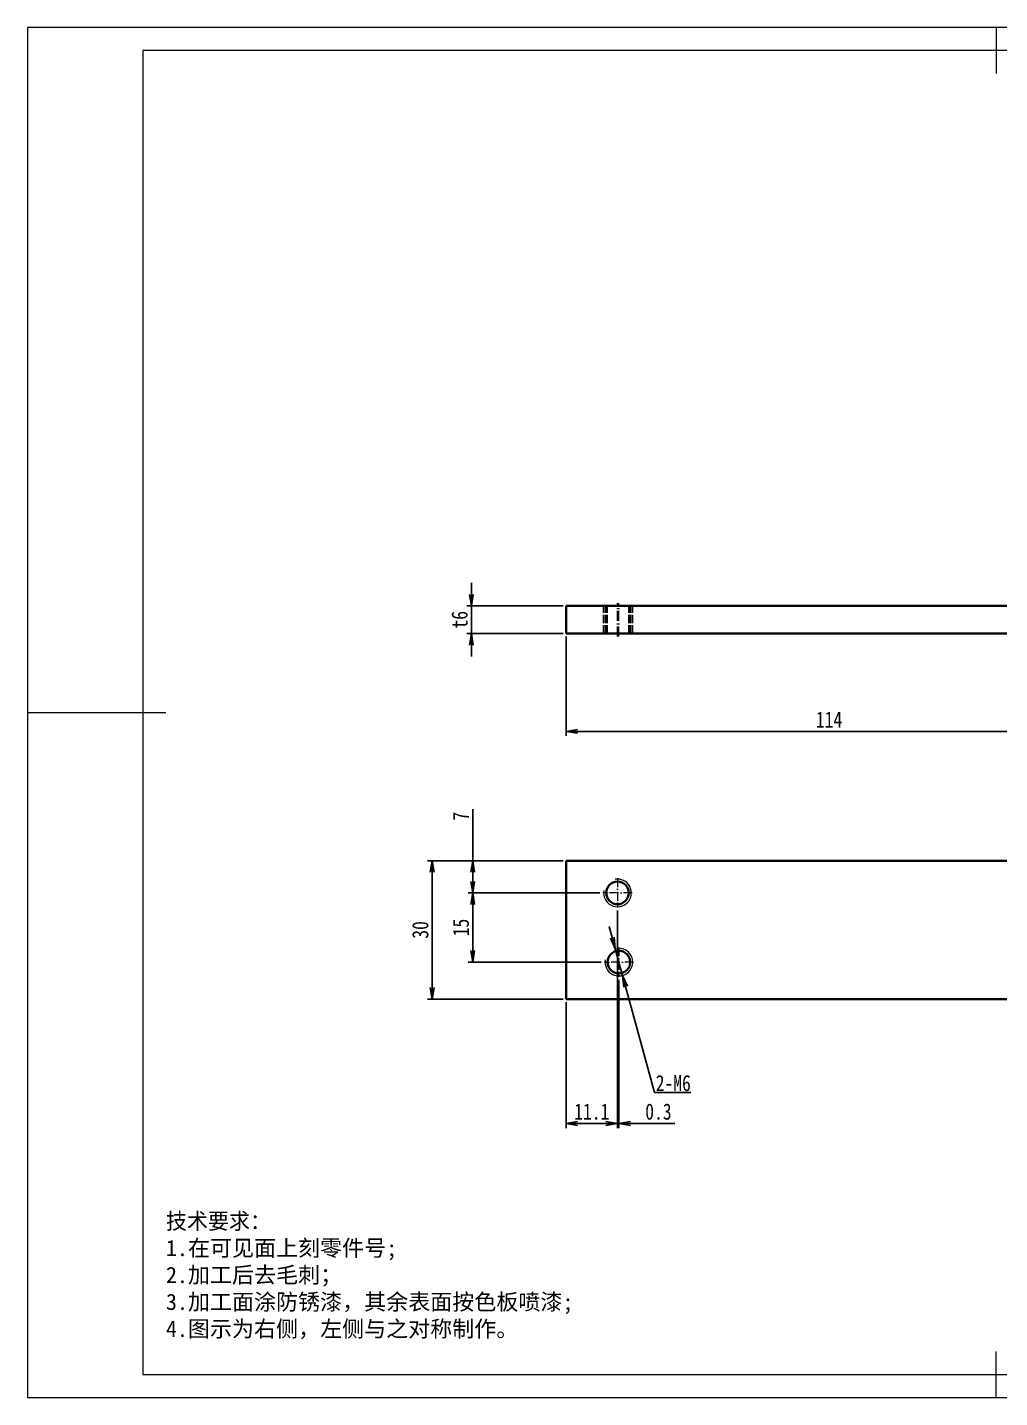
# Model space of a CAD drawing. Header units: millimetres. Extents: x -15766 to 80009, y -9701 to 15159.
# Drawn here: x 8812.9 to 9023.6, y 13253.7 to 13550.7 of the extents above; entities that cross this region are included whole.
import ezdxf

# ---------------------------------------------------------------- set-up
doc = ezdxf.new("R2010")
doc.units = ezdxf.units.MM
for name, pattern in [('CENTER-HOKUTO_1', [16, 13, -1, 1, -1]), ('DASHDOT', [18.5, 12, -3, 0.5, -3]), ('DASHED', [15, 12, -3]), ('HIDDEN-HOKUTO_1', [2, 1, -1])]:
    doc.linetypes.add(name, pattern=pattern)
doc.layers.get('DEFPOINTS').update_dxf_attribs({"lineweight": 18})
for name, color, linetype, lineweight in [('AM_7', 2, 'CENTER-HOKUTO_1', 18), ('AM_HID', 1, 'HIDDEN-HOKUTO_1', 18), ('AM_VIS', 7, 'Continuous', 18), ('CDRAFT0', 7, 'Continuous', 18), ('title_frame', 7, 'Continuous', 18), ('word_dim', 9, 'Continuous', 18), ('粗实线层_1', 7, 'Continuous', 15)]:
    doc.layers.add(name, color=color, linetype=linetype, lineweight=lineweight)
doc.styles.add('DIM', font='', dxfattribs={"width": 0.8})
doc.styles.get('DIM').set_extended_font_data('NSimSun')
doc.dimstyles.new('1-1$0', dxfattribs={"dimtxt": 3.5, "dimasz": 2.5, "dimexe": 1, "dimexo": 0.625, "dimgap": 0.8, "dimtad": 1, "dimdsep": 46, "dimtxsty": 'DIM', "dimblk": 'OPEN', "dimcen": 0, "dimdle": 5, "dimclrd": 256, "dimclre": 256, "dimclrt": 3, "dimazin": 3, "dimtfac": 0.5, "dimtmove": 0, "dimatfit": 3, "dimldrblk": 'OPEN', "dimfxl": 0, "dimtolj": 1, "dimarcsym": 0})
doc.dimstyles.new('1-1$3', dxfattribs={"dimtxt": 3.5, "dimasz": 2.5, "dimexe": 1, "dimexo": 0.625, "dimgap": 0.3, "dimtad": 1, "dimtih": 1, "dimtoh": 1, "dimdsep": 46, "dimtxsty": 'DIM', "dimblk": 'OPEN', "dimcen": 0, "dimdle": 5, "dimclrd": 256, "dimclre": 256, "dimclrt": 3, "dimazin": 3, "dimtfac": 0.5, "dimtmove": 0, "dimatfit": 3, "dimldrblk": 'OPEN', "dimfxl": 0, "dimtolj": 1, "dimarcsym": 0})

# ---------------------------------------------------------------- blocks, each defined once
blk = doc.blocks.new('*X588')
at = {"layer": 'CDRAFT0'}
for p, q in [((420, 297), (0, 297)), ((0, 297), (0, 0)), ((0, 0), (420, 0))]:
    blk.add_line(p, q, dxfattribs=at)
at = {"layer": '粗实线层_1'}
for p, q in [((210, 297), (210, 287)), ((415, 292), (25, 292)), ((25, 292), (25, 5)), ((0, 148.5), (30, 148.5)), ((210, 0), (210, 10)), ((25, 5), (415, 5))]:
    blk.add_line(p, q, dxfattribs=at)
blk = doc.blocks.new('_OPEN')
at = {"color": 0, "linetype": 'ByBlock', "lineweight": -2}
for p, q in [((-1, 0.166667), (0, 0)), ((-1, -0.166667), (0, 0)), ((0, 0), (-1, 0))]:
    blk.add_line(p, q, dxfattribs=at)
blk = doc.blocks.new('*D950')
at = {"layer": 'DEFPOINTS', "color": 0, "transparency": 16777216}
for p in [(8909.16, 13425.34), (8929.68, 13425.34), (8929.68, 13419.34)]:
    blk.add_point(p, dxfattribs=at)
at = {"layer": 'word_dim', "linetype": 'Continuous', "lineweight": -2, "transparency": 16777216}
for p, q in [((8909.16, 13427.84), (8909.16, 13430.34)), ((8929.06, 13425.34), (8908.16, 13425.34)), ((8909.16, 13419.34), (8909.16, 13425.34)), ((8929.06, 13419.34), (8908.16, 13419.34)), ((8909.16, 13416.84), (8909.16, 13414.34))]:
    blk.add_line(p, q, dxfattribs=at)
at = {"layer": 'word_dim', "lineweight": -2, "transparency": 16777216, "xscale": 2.5, "yscale": 2.5, "zscale": 2.5}
for p, rotation in [((8909.16, 13425.34), 270), ((8909.16, 13419.34), 90)]:
    blk.add_blockref('_OPEN', p, dxfattribs=dict(at, rotation=rotation))
at = {"layer": 'word_dim', "color": 3, "transparency": 16777216, "insert": (8906.61, 13422.34), "char_height": 3.5, "attachment_point": 5, "rotation": 90, "style": 'DIM'}
blk.add_mtext('\\A1;t6', dxfattribs=at)
blk = doc.blocks.new('*D951')
at = {"layer": 'DEFPOINTS', "color": 0, "transparency": 16777216}
for p in [(9043.68, 13431.34), (8929.68, 13419.34), (9043.68, 13398.15)]:
    blk.add_point(p, dxfattribs=at)
at = {"layer": 'word_dim', "linetype": 'Continuous', "lineweight": -2, "transparency": 16777216}
for p, q in [((9043.68, 13430.72), (9043.68, 13397.15)), ((8929.68, 13418.72), (8929.68, 13397.15)), ((8932.18, 13398.15), (9041.18, 13398.15))]:
    blk.add_line(p, q, dxfattribs=at)
at = {"layer": 'word_dim', "lineweight": -2, "transparency": 16777216, "xscale": 2.5, "yscale": 2.5, "zscale": 2.5, "rotation": 180}
blk.add_blockref('_OPEN', (8929.68, 13398.15), dxfattribs=at)
at = {"layer": 'word_dim', "lineweight": -2, "transparency": 16777216, "xscale": 2.5, "yscale": 2.5, "zscale": 2.5}
blk.add_blockref('_OPEN', (9043.68, 13398.15), dxfattribs=at)
at = {"layer": 'word_dim', "color": 3, "transparency": 16777216, "insert": (8986.68, 13400.7), "char_height": 3.5, "attachment_point": 5, "style": 'DIM'}
blk.add_mtext('\\A1;114', dxfattribs=at)
blk = doc.blocks.new('*D953')
at = {"layer": 'DEFPOINTS', "color": 0, "transparency": 16777216}
for p in [(8929.68, 13370.1), (8900.66, 13340.1), (8929.68, 13340.1)]:
    blk.add_point(p, dxfattribs=at)
at = {"layer": 'word_dim', "linetype": 'Continuous', "lineweight": -2, "transparency": 16777216}
for p, q in [((8929.06, 13370.1), (8899.66, 13370.1)), ((8900.66, 13367.6), (8900.66, 13342.6)), ((8929.06, 13340.1), (8899.66, 13340.1))]:
    blk.add_line(p, q, dxfattribs=at)
at = {"layer": 'word_dim', "lineweight": -2, "transparency": 16777216, "xscale": 2.5, "yscale": 2.5, "zscale": 2.5}
for p, rotation in [((8900.66, 13370.1), 90), ((8900.66, 13340.1), 270)]:
    blk.add_blockref('_OPEN', p, dxfattribs=dict(at, rotation=rotation))
at = {"layer": 'word_dim', "color": 3, "transparency": 16777216, "insert": (8898.11, 13355.1), "char_height": 3.5, "attachment_point": 5, "rotation": 90, "style": 'DIM'}
blk.add_mtext('\\A1;30', dxfattribs=at)
blk = doc.blocks.new('*D954')
at = {"layer": 'DEFPOINTS', "color": 0, "transparency": 16777216}
for p in [(8929.68, 13370.1), (8909.45, 13363.13), (8937.63, 13363.13)]:
    blk.add_point(p, dxfattribs=at)
at = {"layer": 'word_dim', "linetype": 'Continuous', "lineweight": -2, "transparency": 16777216}
for p, q in [((8909.45, 13370.1), (8909.45, 13381.3)), ((8929.06, 13370.1), (8908.45, 13370.1)), ((8909.45, 13365.63), (8909.45, 13367.6)), ((8937.01, 13363.13), (8908.45, 13363.13))]:
    blk.add_line(p, q, dxfattribs=at)
at = {"layer": 'word_dim', "lineweight": -2, "transparency": 16777216, "xscale": 2.5, "yscale": 2.5, "zscale": 2.5}
for p, rotation in [((8909.45, 13370.1), 90), ((8909.45, 13363.13), 270)]:
    blk.add_blockref('_OPEN', p, dxfattribs=dict(at, rotation=rotation))
at = {"layer": 'word_dim', "color": 3, "transparency": 16777216, "insert": (8906.9, 13379.74), "char_height": 3.5, "attachment_point": 5, "rotation": 90, "style": 'DIM'}
blk.add_mtext('\\A1;7', dxfattribs=at)
blk = doc.blocks.new('*D955')
at = {"layer": 'DEFPOINTS', "color": 0, "transparency": 16777216}
for p in [(8937.57, 13363.13), (8909.45, 13348.13), (8937.94, 13348.13)]:
    blk.add_point(p, dxfattribs=at)
at = {"layer": 'word_dim', "linetype": 'Continuous', "lineweight": -2, "transparency": 16777216}
for p, q in [((8936.94, 13363.13), (8908.45, 13363.13)), ((8909.45, 13360.63), (8909.45, 13350.63)), ((8937.31, 13348.13), (8908.45, 13348.13))]:
    blk.add_line(p, q, dxfattribs=at)
at = {"layer": 'word_dim', "lineweight": -2, "transparency": 16777216, "xscale": 2.5, "yscale": 2.5, "zscale": 2.5}
for p, rotation in [((8909.45, 13363.13), 90), ((8909.45, 13348.13), 270)]:
    blk.add_blockref('_OPEN', p, dxfattribs=dict(at, rotation=rotation))
at = {"layer": 'word_dim', "color": 3, "transparency": 16777216, "insert": (8906.9, 13355.63), "char_height": 3.5, "attachment_point": 5, "rotation": 90, "style": 'DIM'}
blk.add_mtext('\\A1;15', dxfattribs=at)
blk = doc.blocks.new('*D956')
at = {"layer": 'DEFPOINTS', "color": 0, "transparency": 16777216}
for p in [(8940.83, 13359.93), (8929.68, 13340.1), (8940.83, 13313.15)]:
    blk.add_point(p, dxfattribs=at)
at = {"layer": 'word_dim', "linetype": 'Continuous', "lineweight": -2, "transparency": 16777216}
for p, q in [((8940.83, 13359.31), (8940.83, 13312.15)), ((8929.68, 13339.48), (8929.68, 13312.15)), ((8932.18, 13313.15), (8938.33, 13313.15))]:
    blk.add_line(p, q, dxfattribs=at)
at = {"layer": 'word_dim', "lineweight": -2, "transparency": 16777216, "xscale": 2.5, "yscale": 2.5, "zscale": 2.5, "rotation": 180}
blk.add_blockref('_OPEN', (8929.68, 13313.15), dxfattribs=at)
at = {"layer": 'word_dim', "lineweight": -2, "transparency": 16777216, "xscale": 2.5, "yscale": 2.5, "zscale": 2.5}
blk.add_blockref('_OPEN', (8940.83, 13313.15), dxfattribs=at)
at = {"layer": 'word_dim', "color": 3, "transparency": 16777216, "insert": (8935.26, 13315.7), "char_height": 3.5, "attachment_point": 5, "style": 'DIM'}
blk.add_mtext('\\A1;11.1', dxfattribs=at)
blk = doc.blocks.new('*D957')
at = {"layer": 'DEFPOINTS', "color": 0, "transparency": 16777216}
for p in [(8940.35, 13351.03), (8941.92, 13345.23)]:
    blk.add_point(p, dxfattribs=at)
at = {"layer": 'word_dim', "linetype": 'Continuous', "lineweight": -2, "transparency": 16777216}
for p, q in [((8939.69, 13353.44), (8939.03, 13355.85)), ((8940.35, 13351.03), (8941.92, 13345.23)), ((8948.82, 13319.83), (8942.57, 13342.82)), ((8956.7, 13319.83), (8948.82, 13319.83))]:
    blk.add_line(p, q, dxfattribs=at)
at = {"layer": 'word_dim', "lineweight": -2, "transparency": 16777216, "xscale": 2.5, "yscale": 2.5, "zscale": 2.5}
for p, rotation in [((8940.35, 13351.03), 285.1949695675161), ((8941.92, 13345.23), 105.1949695675162)]:
    blk.add_blockref('_OPEN', p, dxfattribs=dict(at, rotation=rotation))
at = {"layer": 'word_dim', "color": 3, "transparency": 16777216, "insert": (8952.92, 13321.88), "char_height": 3.5, "attachment_point": 5, "style": 'DIM'}
blk.add_mtext('\\A1;2-M6', dxfattribs=at)
blk = doc.blocks.new('*D962')
at = {"layer": 'DEFPOINTS', "color": 0, "transparency": 16777216}
for p in [(8940.83, 13359.93), (8941.13, 13344.93), (8941.13, 13313.15)]:
    blk.add_point(p, dxfattribs=at)
at = {"layer": 'word_dim', "linetype": 'Continuous', "lineweight": -2, "transparency": 16777216}
for p, q in [((8940.83, 13359.31), (8940.83, 13312.15)), ((8941.13, 13344.31), (8941.13, 13312.15)), ((8938.33, 13313.15), (8935.83, 13313.15)), ((8940.83, 13313.15), (8941.13, 13313.15)), ((8943.63, 13313.15), (8953.27, 13313.15))]:
    blk.add_line(p, q, dxfattribs=at)
at = {"layer": 'word_dim', "lineweight": -2, "transparency": 16777216, "xscale": 2.5, "yscale": 2.5, "zscale": 2.5}
blk.add_blockref('_OPEN', (8940.83, 13313.15), dxfattribs=at)
at = {"layer": 'word_dim', "lineweight": -2, "transparency": 16777216, "xscale": 2.5, "yscale": 2.5, "zscale": 2.5, "rotation": 180}
blk.add_blockref('_OPEN', (8941.13, 13313.15), dxfattribs=at)
at = {"layer": 'word_dim', "color": 3, "transparency": 16777216, "insert": (8949.7, 13315.7), "char_height": 3.5, "attachment_point": 5, "style": 'DIM'}
blk.add_mtext('\\A1;0.3', dxfattribs=at)

msp = doc.modelspace()

# ---------------------------------------------------------------- linework, layer by layer
at = {"color": 7, "lineweight": 13}
for centre in [(8940.82809, 13363.12706), (8941.1318, 13348.13011)]:
    msp.add_arc(centre, 3, 169.999993, 100.000014, dxfattribs=at)
at = {"layer": 'AM_7', "linetype": 'DASHDOT', "lineweight": 13, "ltscale": 0.180029}
msp.add_line((8940.82809, 13418.74205), (8940.82809, 13425.94322), dxfattribs=at)
at = {"layer": 'AM_7', "linetype": 'DASHDOT', "lineweight": 13, "ltscale": 0.179999}
msp.add_line((8941.1318, 13418.74217), (8941.1318, 13425.94212), dxfattribs=at)
at = {"layer": 'AM_7', "linetype": 'DASHDOT', "lineweight": 13, "ltscale": 0.159802}
for p, q in [((8940.82809, 13366.3231), (8940.82809, 13359.93101)), ((8944.02438, 13363.12706), (8937.63229, 13363.12706)), ((8941.1318, 13351.32615), (8941.1318, 13344.93407)), ((8944.3276, 13348.13011), (8937.93551, 13348.13011))]:
    msp.add_line(p, q, dxfattribs=at)
at = {"layer": 'AM_HID', "linetype": 'DASHED', "lineweight": 13, "ltscale": 0.149976}
for p, q in [((8937.82809, 13419.34312), (8937.82809, 13425.34215)), ((8943.82809, 13419.34312), (8943.82809, 13425.34215))]:
    msp.add_line(p, q, dxfattribs=at)
at = {"layer": 'AM_HID', "linetype": 'DASHED', "lineweight": 13, "ltscale": 0.15}
for p, q in [((8938.1318, 13419.34215), (8938.1318, 13425.34215)), ((8938.36959, 13419.34215), (8938.36959, 13425.34215)), ((8938.6733, 13419.34215), (8938.6733, 13425.34215)), ((8943.28658, 13419.34215), (8943.28658, 13425.34215)), ((8943.59029, 13419.34215), (8943.59029, 13425.34215)), ((8944.1318, 13419.34215), (8944.1318, 13425.34215))]:
    msp.add_line(p, q, dxfattribs=at)
at = {"layer": 'AM_VIS', "lineweight": 35, "ltscale": 0.15}
msp.add_line((8929.68209, 13419.34215), (8929.68209, 13425.34215), dxfattribs=at)
at = {"layer": 'AM_VIS', "lineweight": 35}
for p, q in [((8929.68209, 13425.34215), (9037.68209, 13425.34215)), ((9037.68209, 13419.34215), (8929.68209, 13419.34215)), ((8929.68209, 13370.10216), (8929.68209, 13340.10216)), ((8929.68209, 13370.10216), (9037.68209, 13370.10216)), ((8929.68209, 13340.10216), (9037.68209, 13340.10216))]:
    msp.add_line(p, q, dxfattribs=at)
for centre in [(8940.82809, 13363.12706), (8941.1318, 13348.13011)]:
    msp.add_circle(centre, 2.4585, dxfattribs=at)

# ---------------------------------------------------------------- block references
at = {"layer": 'title_frame'}
msp.add_blockref('*X588', (8812.93215, 13253.73384), dxfattribs=at)

# ---------------------------------------------------------------- texts
at = {"layer": 'word_dim', "linetype": 'Continuous', "ltscale": 4, "insert": (8842.96653, 13293.73936), "char_height": 3.5, "width": 139.6035818, "attachment_point": 1}
msp.add_mtext('{\\C3;技术要求：\\P\\fNSimSun|b0|i0|c134|p49;1\\fSimSun|b0|i0|c134|p49;.在可见面上刻零件号;\\P2.加工后去毛刺；\\P3.加工面涂防锈漆，其余表面按色板喷漆;\\P\\fNSimSun|b0|i0|c134|p49;4\\fSimSun|b0|i0|c134|p49;.图示为右侧，左侧与之对称制作。\\P         }', dxfattribs=at)

# ---------------------------------------------------------------- dimensions: what is measured, and where the dimension line sits
at = {"layer": 'word_dim', "color": 3}
dim = msp.add_linear_dim(base=(8909.1629, 13425.34215), p1=(8929.68209, 13419.34215), p2=(8929.68209, 13425.34215), angle=90, dimstyle='1-1$0', override={"dimpost": 't<>'}, dxfattribs=at)
dim.commit()
dim.dimension.update_dxf_attribs({"geometry": '*D950', "text_midpoint": (8906.6129, 13422.34215)})
dim = msp.add_linear_dim(base=(9043.68209, 13398.14624), p1=(8929.68209, 13419.34215), p2=(9043.68209, 13431.34215), dimstyle='1-1$0', dxfattribs=at)
dim.commit()
dim.dimension.update_dxf_attribs({"geometry": '*D951', "text_midpoint": (8986.68209, 13400.69624)})
dim = msp.add_linear_dim(base=(8909.4515, 13363.12706), p1=(8929.68209, 13370.10216), p2=(8937.63229, 13363.12706), angle=90, dimstyle='1-1$0', override={"dimdec": 1}, dxfattribs=at)
dim.commit()
dim.dimension.update_dxf_attribs({"geometry": '*D954', "text_midpoint": (8909.4515, 13379.74238), "dimtype": 160})
for base, p1, p2, picture, middle in [((8900.66389, 13340.10216), (8929.68209, 13370.10216), (8929.68209, 13340.10216), '*D953', (8898.11389, 13355.10216)), ((8909.4515, 13348.13011), (8937.56501, 13363.12706), (8937.93551, 13348.13011), '*D955', (8906.9015, 13355.62858))]:
    dim = msp.add_linear_dim(base=base, p1=p1, p2=p2, angle=90, dimstyle='1-1$0', dxfattribs=at)
    dim.commit()
    dim.dimension.update_dxf_attribs({"geometry": picture, "text_midpoint": middle})
for base, p1, p2, picture, middle in [((8940.82809, 13313.15045), (8929.68209, 13340.10216), (8940.82809, 13359.93101), '*D956', (8935.25509, 13315.70045)), ((8941.1318, 13313.15045), (8940.82809, 13359.93101), (8941.1318, 13344.93407), '*D962', (8949.70069, 13315.70045))]:
    dim = msp.add_linear_dim(base=base, p1=p1, p2=p2, dimstyle='1-1$0', override={"dimdec": 1}, dxfattribs=at)
    dim.commit()
    dim.dimension.update_dxf_attribs({"geometry": picture, "text_midpoint": middle})
dim = msp.add_diameter_dim_2p(p1=(8940.34548, 13351.02523), p2=(8941.91811, 13345.23499), dimstyle='1-1$3', override={"dimpost": '2-M<>'}, dxfattribs=at)
dim.commit()
dim.dimension.update_dxf_attribs({"geometry": '*D957', "text_midpoint": (8952.92034, 13319.82587), "dimtype": 163})

doc.saveas('drawing.dxf')
